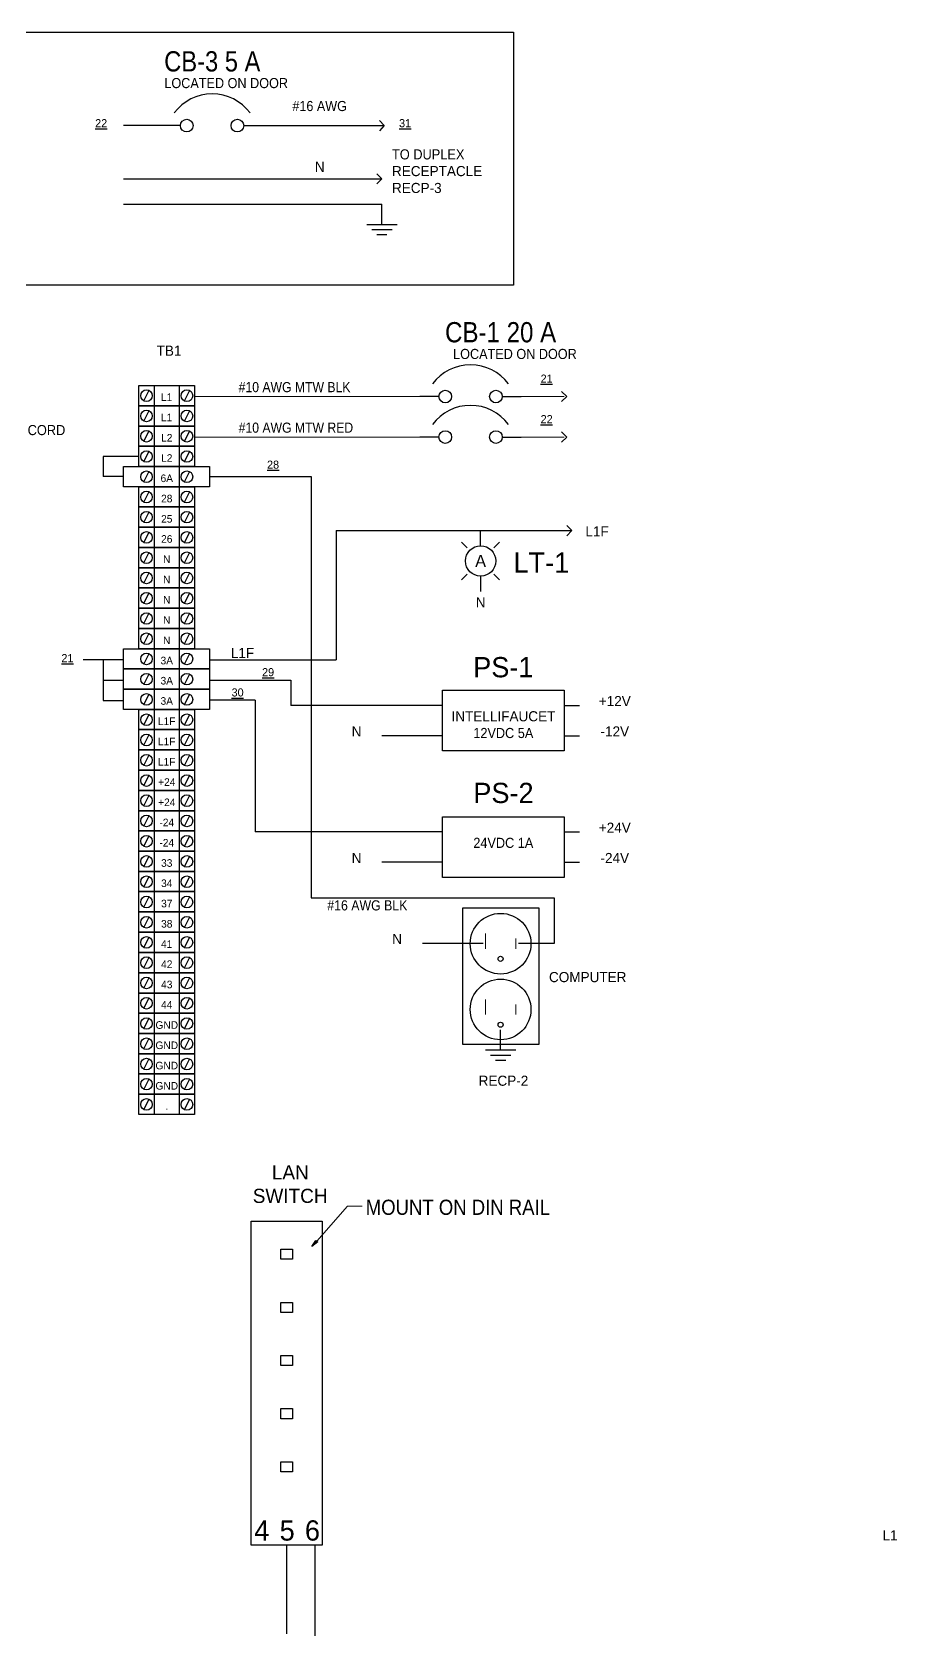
# Model space of a CAD drawing. Header units: inches. Extents: x 1 to 32.3, y 0.5 to 21.
# Drawn here: x 16.57 to 22.67, y 9.44 to 20.75 of the extents above; entities that cross this region are included whole.
import ezdxf
from ezdxf.enums import TextEntityAlignment as Align

# ---------------------------------------------------------------- set-up
doc = ezdxf.new("R2010")
doc.units = ezdxf.units.IN
doc.header["$MEASUREMENT"] = 0
doc.linetypes.add('HIDDEN', pattern=[0.075, 0.05, -0.025])
for name, color, linetype in [('COMP', 3, 'Continuous'), ('DASH', 3, 'HIDDEN'), ('DEVICE', 3, 'Continuous'), ('SLD-0', 7, 'Continuous'), ('TEXT', 4, 'Continuous'), ('WIRE', 1, 'Continuous'), ('WIRE_BIG', 1, 'Continuous')]:
    doc.layers.add(name, color=color, linetype=linetype)
doc.styles.add('SLDTEXTSTYLE0', font='TXT')
doc.styles.add('SLDTEXTSTYLE1', font='TXT', dxfattribs={"width": 0.928571})
doc.styles.add('SLDTEXTSTYLE11', font='TXT', dxfattribs={"width": 0.944444})
doc.styles.add('SLDTEXTSTYLE19', font='TXT', dxfattribs={"width": 0.9375})
doc.styles.add('SLDTEXTSTYLE25', font='TXT', dxfattribs={"width": 0.909091})
doc.styles.add('SLDTEXTSTYLE5', font='TXT', dxfattribs={"width": 0.888889})
doc.styles.add('SLDTEXTSTYLE57', font='TXT', dxfattribs={"width": 0.911765})
doc.styles.add('SLDTEXTSTYLE6', font='TXT', dxfattribs={"width": 0.9})
doc.styles.add('SLDTEXTSTYLE8', font='TXT', dxfattribs={"width": 0.933333})
doc.styles.add('SLDTEXTSTYLE9', font='TXT', dxfattribs={"width": 0.875})

# ---------------------------------------------------------------- blocks, each defined once
blk = doc.blocks.new('TIE')
at = {"layer": 'WIRE_BIG', "lineweight": 30}
blk.add_circle((0, 0), 0.0312, dxfattribs=at)
blk = doc.blocks.new('GND')
at = {"layer": 'WIRE_BIG'}
for p, q in [((0, -0.5), (0, 0)), ((-0.375, -0.5), (0.375, -0.5)), ((-0.25, -0.625), (0.25, -0.625)), ((-0.125, -0.75), (0.125, -0.75))]:
    blk.add_line(p, q, dxfattribs=at)
blk = doc.blocks.new('CIRBKR')
at = {"layer": 'COMP'}
for p, q in [((-0.812, 0), (-1, 0)), ((-0.188, 0), (0, 0))]:
    blk.add_line(p, q, dxfattribs=at)
for centre in [(-0.75, 0), (-0.25, 0)]:
    blk.add_circle(centre, 0.0625, dxfattribs=at)
blk.add_arc((-0.5, -0.156), 0.469, 36.8699, 143.1301, dxfattribs=at)
at = {"layer": 'COMP', "color": 3}
for tag in ['DESCRIPTL1', 'DESCRIPTL2', 'LABEL']:
    blk.add_attdef(tag, (0, 0), '', height=1, dxfattribs=at)
at = {"layer": 'COMP', "color": 3, "style": 'SLDTEXTSTYLE0'}
for tag, flags, p in [('DEVNAME_RO', 3, (-0.795, 0.714)), ('STOCKNUM', 1, (-0.708, -0.661))]:
    blk.add_attdef(tag, text='', height=0.1, dxfattribs=dict(at, flags=flags)).set_placement(p, align=Align.BOTTOM_LEFT)
blk = doc.blocks.new('INDLT')
at = {"layer": 'COMP'}
for p, q in [((-0.719, 0.219), (-0.812, 0.312)), ((-0.188, 0.312), (-0.281, 0.219)), ((-0.75, 0), (-1, 0)), ((-0.25, 0), (0, 0)), ((-0.719, -0.219), (-0.812, -0.312)), ((-0.188, -0.312), (-0.281, -0.219))]:
    blk.add_line(p, q, dxfattribs=at)
blk.add_circle((-0.5, 0), 0.25, dxfattribs=at)
at = {"layer": 'COMP', "color": 3}
for tag in ['DESCRIPTL1', 'DESCRIPTL2', 'LABEL']:
    blk.add_attdef(tag, (0, 0), '', height=1, dxfattribs=at)
at = {"layer": 'COMP', "color": 3, "style": 'SLDTEXTSTYLE0'}
for tag, flags, p in [('DEVNAME_RO', 3, (-0.691, 0.589)), ('STOCKNUM', 1, (-0.708, -0.661))]:
    blk.add_attdef(tag, text='', height=0.1, dxfattribs=dict(at, flags=flags)).set_placement(p, align=Align.BOTTOM_LEFT)
blk = doc.blocks.new('_U35')
at = {"layer": 'COMP'}
for p, q in [((-0.5, 0.4375), (0.5, 0.4375)), ((-0.5, -0.4375), (-0.5, 0.4375)), ((0.5, 0.4375), (0.5, -0.4375)), ((0.5, -0.4375), (-0.5, -0.4375))]:
    blk.add_line(p, q, dxfattribs=at)
blk = doc.blocks.new('_U36')
at = {"color": 7, "linetype": 'Continuous', "xscale": 0.2857142857142857, "yscale": 0.2857142857142857, "zscale": 0.2857142857142857}
for p in [(0, 5.25), (0, 3.9375), (0, 2.625), (0, 1.3125), (0, 0)]:
    blk.add_blockref('_U35', p, dxfattribs=at)
blk = doc.blocks.new('SW_NOTE_0')
at = {"layer": 'TEXT', "color": 0, "char_height": 0.0714, "attachment_point": 1}
for s, insert, style in [('TO DUPLEX', (0, 0.092), 'SLDTEXTSTYLE11'), ('RECEPTACLE', (0, -0.026), 'SLDTEXTSTYLE0'), ('RECP-3', (0, -0.145), 'SLDTEXTSTYLE0')]:
    blk.add_mtext(s, dxfattribs=dict(at, insert=insert, style=style))
blk = doc.blocks.new('SW_NOTE_3')
at = {"layer": 'TEXT', "color": 0, "attachment_point": 2}
for s, insert, char_height, style in [('INTELLIFAUCET', (0.458, 0.092), 0.07143, 'SLDTEXTSTYLE0'), ('12VDC 5A', (0.457, -0.026), 0.0714, 'SLDTEXTSTYLE19')]:
    blk.add_mtext(s, dxfattribs=dict(at, insert=insert, char_height=char_height, style=style))
blk = doc.blocks.new('SW_NOTE_5')
at = {"layer": 'TEXT', "color": 0, "char_height": 0.07143, "attachment_point": 1}
for s, insert, style in [("FED FROM 8'", (0, 0.092), 'SLDTEXTSTYLE25'), ('10AWG/4 POWER CORD', (0, -0.026), 'SLDTEXTSTYLE11')]:
    blk.add_mtext(s, dxfattribs=dict(at, insert=insert, style=style))
blk = doc.blocks.new('SW_NOTE_11')
at = {"layer": 'SLD-0', "color": 0, "char_height": 0.1, "attachment_point": 2, "style": 'SLDTEXTSTYLE0'}
for s, insert in [('LAN', (0.156, 0.129)), ('SWITCH', (0.155, -0.037))]:
    blk.add_mtext(s, dxfattribs=dict(at, insert=insert))

msp = doc.modelspace()

# ---------------------------------------------------------------- hatches: boundary and pattern name
at = {"layer": 'TEXT'}
msp.add_hatch(color=256, dxfattribs=at).paths.add_polyline_path([(18.571, 12.226), (18.584, 12.215), (18.543, 12.182)], flags=0)

# ---------------------------------------------------------------- linework, layer by layer
at = {"layer": 'COMP', "linetype": 'Continuous'}
for p, q in [((17.321, 18.257), (17.714, 18.257)), ((17.321, 18.114), (17.321, 18.257)), ((17.393, 18.221), (17.357, 18.15)), ((17.429, 18.257), (17.429, 18.114)), ((17.607, 18.257), (17.607, 18.114)), ((17.679, 18.221), (17.643, 18.15)), ((17.714, 18.257), (17.714, 18.114)), ((17.321, 18.114), (17.714, 18.114)), ((17.321, 17.971), (17.321, 18.114)), ((17.714, 18.114), (17.321, 18.114)), ((17.429, 18.114), (17.429, 17.971)), ((17.607, 18.114), (17.607, 17.971)), ((17.714, 18.114), (17.714, 17.971)), ((17.393, 18.079), (17.357, 18.007)), ((17.679, 18.079), (17.643, 18.007)), ((17.714, 17.971), (17.321, 17.971)), ((17.321, 17.971), (17.714, 17.971)), ((17.321, 17.829), (17.321, 17.971)), ((17.393, 17.936), (17.357, 17.864)), ((17.429, 17.971), (17.429, 17.829)), ((17.607, 17.971), (17.607, 17.829)), ((17.679, 17.936), (17.643, 17.864)), ((17.714, 17.971), (17.714, 17.829)), ((17.321, 17.829), (17.714, 17.829)), ((17.321, 17.686), (17.321, 17.829)), ((17.714, 17.829), (17.321, 17.829)), ((17.393, 17.793), (17.357, 17.721)), ((17.429, 17.829), (17.429, 17.686)), ((17.607, 17.829), (17.607, 17.686)), ((17.679, 17.793), (17.643, 17.721)), ((17.714, 17.829), (17.714, 17.686)), ((17.214, 17.686), (17.821, 17.686)), ((17.214, 17.543), (17.214, 17.686)), ((17.714, 17.686), (17.321, 17.686)), ((17.429, 17.686), (17.429, 17.543)), ((17.607, 17.686), (17.607, 17.543)), ((17.821, 17.686), (17.821, 17.543)), ((17.821, 17.543), (17.214, 17.543)), ((17.321, 17.543), (17.714, 17.543)), ((17.321, 17.4), (17.321, 17.543)), ((17.393, 17.65), (17.357, 17.579)), ((17.429, 17.543), (17.429, 17.4)), ((17.607, 17.543), (17.607, 17.4)), ((17.679, 17.65), (17.643, 17.579)), ((17.714, 17.543), (17.714, 17.4)), ((17.393, 17.507), (17.357, 17.436)), ((17.679, 17.507), (17.643, 17.436)), ((17.321, 17.4), (17.714, 17.4)), ((17.321, 17.257), (17.321, 17.4)), ((17.714, 17.4), (17.321, 17.4)), ((17.393, 17.364), (17.357, 17.293)), ((17.429, 17.4), (17.429, 17.257)), ((17.607, 17.4), (17.607, 17.257)), ((17.679, 17.364), (17.643, 17.293)), ((17.714, 17.4), (17.714, 17.257)), ((17.321, 17.257), (17.714, 17.257)), ((17.321, 17.114), (17.321, 17.257)), ((17.714, 17.257), (17.321, 17.257)), ((17.393, 17.221), (17.357, 17.15)), ((17.429, 17.257), (17.429, 17.114)), ((17.607, 17.257), (17.607, 17.114)), ((17.679, 17.221), (17.643, 17.15)), ((17.714, 17.257), (17.714, 17.114)), ((17.321, 17.114), (17.714, 17.114)), ((17.321, 16.971), (17.321, 17.114)), ((17.714, 17.114), (17.321, 17.114)), ((17.429, 17.114), (17.429, 16.971)), ((17.607, 17.114), (17.607, 16.971)), ((17.714, 17.114), (17.714, 16.971)), ((17.393, 17.079), (17.357, 17.007)), ((17.679, 17.079), (17.643, 17.007)), ((17.321, 16.971), (17.714, 16.971)), ((17.321, 16.829), (17.321, 16.971)), ((17.714, 16.971), (17.321, 16.971)), ((17.393, 16.936), (17.357, 16.864)), ((17.429, 16.971), (17.429, 16.829)), ((17.607, 16.971), (17.607, 16.829)), ((17.679, 16.936), (17.643, 16.864)), ((17.714, 16.971), (17.714, 16.829)), ((17.321, 16.829), (17.714, 16.829)), ((17.321, 16.686), (17.321, 16.829)), ((17.714, 16.829), (17.321, 16.829)), ((17.393, 16.793), (17.357, 16.721)), ((17.429, 16.829), (17.429, 16.686)), ((17.607, 16.829), (17.607, 16.686)), ((17.679, 16.793), (17.643, 16.721)), ((17.714, 16.829), (17.714, 16.686)), ((17.321, 16.686), (17.714, 16.686)), ((17.321, 16.543), (17.321, 16.686)), ((17.714, 16.686), (17.321, 16.686)), ((17.393, 16.65), (17.357, 16.579)), ((17.429, 16.686), (17.429, 16.543)), ((17.607, 16.686), (17.607, 16.543)), ((17.679, 16.65), (17.643, 16.579)), ((17.714, 16.686), (17.714, 16.543)), ((17.321, 16.543), (17.714, 16.543)), ((17.321, 16.4), (17.321, 16.543)), ((17.714, 16.543), (17.321, 16.543)), ((17.429, 16.543), (17.429, 16.4)), ((17.607, 16.543), (17.607, 16.4)), ((17.714, 16.543), (17.714, 16.4)), ((17.393, 16.507), (17.357, 16.436)), ((17.679, 16.507), (17.643, 16.436)), ((17.214, 16.4), (17.821, 16.4)), ((17.214, 16.257), (17.214, 16.4)), ((17.714, 16.4), (17.321, 16.4)), ((17.393, 16.364), (17.357, 16.293)), ((17.429, 16.4), (17.429, 16.257)), ((17.607, 16.4), (17.607, 16.257)), ((17.679, 16.364), (17.643, 16.293)), ((17.821, 16.4), (17.821, 16.257)), ((17.214, 16.257), (17.821, 16.257)), ((17.214, 16.114), (17.214, 16.257)), ((17.821, 16.257), (17.214, 16.257)), ((17.393, 16.221), (17.357, 16.15)), ((17.429, 16.257), (17.429, 16.114)), ((17.607, 16.257), (17.607, 16.114)), ((17.679, 16.221), (17.643, 16.15)), ((17.821, 16.257), (17.821, 16.114)), ((17.821, 16.114), (17.214, 16.114)), ((17.321, 15.686), (17.714, 15.686)), ((17.321, 15.543), (17.321, 15.686)), ((17.393, 15.65), (17.357, 15.579)), ((17.429, 15.686), (17.429, 15.543)), ((17.607, 15.686), (17.607, 15.543)), ((17.679, 15.65), (17.643, 15.579)), ((17.714, 15.686), (17.714, 15.543)), ((17.714, 15.543), (17.321, 15.543)), ((17.321, 15.543), (17.714, 15.543)), ((17.321, 15.4), (17.321, 15.543)), ((17.393, 15.507), (17.357, 15.436)), ((17.429, 15.543), (17.429, 15.4)), ((17.607, 15.543), (17.607, 15.4)), ((17.679, 15.507), (17.643, 15.436)), ((17.714, 15.543), (17.714, 15.4)), ((17.714, 15.4), (17.321, 15.4)), ((17.321, 15.257), (17.714, 15.257)), ((17.321, 15.114), (17.321, 15.257)), ((17.393, 15.221), (17.357, 15.15)), ((17.429, 15.257), (17.429, 15.114)), ((17.607, 15.257), (17.607, 15.114)), ((17.679, 15.221), (17.643, 15.15)), ((17.714, 15.257), (17.714, 15.114)), ((17.714, 15.114), (17.321, 15.114)), ((17.321, 14.971), (17.714, 14.971)), ((17.321, 14.829), (17.321, 14.971)), ((17.393, 14.936), (17.357, 14.864)), ((17.429, 14.971), (17.429, 14.829)), ((17.607, 14.971), (17.607, 14.829)), ((17.679, 14.936), (17.643, 14.864)), ((17.714, 14.971), (17.714, 14.829)), ((17.714, 14.829), (17.321, 14.829)), ((17.321, 14.829), (17.714, 14.829)), ((17.321, 14.686), (17.321, 14.829)), ((17.429, 14.829), (17.429, 14.686)), ((17.607, 14.829), (17.607, 14.686)), ((17.714, 14.829), (17.714, 14.686)), ((17.393, 14.793), (17.357, 14.721)), ((17.679, 14.793), (17.643, 14.721)), ((17.714, 14.686), (17.321, 14.686)), ((17.321, 14.686), (17.714, 14.686)), ((17.321, 14.543), (17.321, 14.686)), ((17.393, 14.65), (17.357, 14.579)), ((17.429, 14.686), (17.429, 14.543)), ((17.607, 14.686), (17.607, 14.543)), ((17.679, 14.65), (17.643, 14.579)), ((17.714, 14.686), (17.714, 14.543)), ((17.714, 14.543), (17.321, 14.543)), ((17.321, 14.543), (17.714, 14.543)), ((17.321, 14.4), (17.321, 14.543)), ((17.393, 14.507), (17.357, 14.436)), ((17.429, 14.543), (17.429, 14.4)), ((17.607, 14.543), (17.607, 14.4)), ((17.679, 14.507), (17.643, 14.436)), ((17.714, 14.543), (17.714, 14.4)), ((17.714, 14.4), (17.321, 14.4)), ((17.321, 14.4), (17.714, 14.4)), ((17.321, 14.257), (17.321, 14.4)), ((17.429, 14.4), (17.429, 14.257)), ((17.607, 14.4), (17.607, 14.257)), ((17.714, 14.4), (17.714, 14.257)), ((17.714, 14.257), (17.321, 14.257)), ((17.321, 14.257), (17.714, 14.257)), ((17.321, 14.114), (17.321, 14.257)), ((17.393, 14.364), (17.357, 14.293)), ((17.429, 14.257), (17.429, 14.114)), ((17.607, 14.257), (17.607, 14.114)), ((17.679, 14.364), (17.643, 14.293)), ((17.714, 14.257), (17.714, 14.114)), ((17.393, 14.221), (17.357, 14.15)), ((17.679, 14.221), (17.643, 14.15)), ((17.714, 14.114), (17.321, 14.114)), ((17.321, 14.114), (17.714, 14.114)), ((17.321, 13.971), (17.321, 14.114)), ((17.393, 14.079), (17.357, 14.007)), ((17.429, 14.114), (17.429, 13.971)), ((17.607, 14.114), (17.607, 13.971)), ((17.679, 14.079), (17.643, 14.007)), ((17.714, 14.114), (17.714, 13.971)), ((17.714, 13.971), (17.321, 13.971)), ((17.321, 13.971), (17.714, 13.971)), ((17.321, 13.829), (17.321, 13.971)), ((17.393, 13.936), (17.357, 13.864)), ((17.429, 13.971), (17.429, 13.829)), ((17.607, 13.971), (17.607, 13.829)), ((17.679, 13.936), (17.643, 13.864)), ((17.714, 13.971), (17.714, 13.829)), ((17.714, 13.829), (17.321, 13.829)), ((17.321, 13.829), (17.714, 13.829)), ((17.321, 13.686), (17.321, 13.829)), ((17.429, 13.829), (17.429, 13.686)), ((17.607, 13.829), (17.607, 13.686)), ((17.714, 13.829), (17.714, 13.686)), ((17.393, 13.793), (17.357, 13.721)), ((17.679, 13.793), (17.643, 13.721)), ((17.714, 13.686), (17.321, 13.686)), ((17.321, 13.686), (17.714, 13.686)), ((17.321, 13.543), (17.321, 13.686)), ((17.393, 13.65), (17.357, 13.579)), ((17.429, 13.686), (17.429, 13.543)), ((17.607, 13.686), (17.607, 13.543)), ((17.679, 13.65), (17.643, 13.579)), ((17.714, 13.686), (17.714, 13.543)), ((17.714, 13.543), (17.321, 13.543)), ((17.321, 13.543), (17.714, 13.543)), ((17.321, 13.4), (17.321, 13.543)), ((17.393, 13.507), (17.357, 13.436)), ((17.429, 13.543), (17.429, 13.4)), ((17.607, 13.543), (17.607, 13.4)), ((17.679, 13.507), (17.643, 13.436)), ((17.714, 13.543), (17.714, 13.4)), ((17.714, 13.4), (17.321, 13.4)), ((17.321, 13.4), (17.714, 13.4)), ((17.321, 13.257), (17.321, 13.4)), ((17.393, 13.364), (17.357, 13.293)), ((17.429, 13.4), (17.429, 13.257)), ((17.607, 13.4), (17.607, 13.257)), ((17.679, 13.364), (17.643, 13.293)), ((17.714, 13.4), (17.714, 13.257)), ((17.714, 13.257), (17.321, 13.257)), ((17.321, 13.257), (17.714, 13.257)), ((17.321, 13.114), (17.321, 13.257)), ((17.429, 13.257), (17.429, 13.114)), ((17.607, 13.257), (17.607, 13.114)), ((17.714, 13.257), (17.714, 13.114)), ((17.393, 13.221), (17.357, 13.15)), ((17.679, 13.221), (17.643, 13.15)), ((17.714, 13.114), (17.321, 13.114))]:
    msp.add_line(p, q, dxfattribs=at)
at = {"layer": 'COMP', "linetype": 'Continuous', "lineweight": 30}
for p, q in [((17.214, 16.114), (17.821, 16.114)), ((17.214, 15.971), (17.214, 16.114)), ((17.393, 16.079), (17.357, 16.007)), ((17.429, 16.114), (17.429, 15.971)), ((17.607, 16.114), (17.607, 15.971)), ((17.679, 16.079), (17.643, 16.007)), ((17.821, 16.114), (17.821, 15.971)), ((17.821, 15.971), (17.214, 15.971)), ((17.321, 15.971), (17.714, 15.971)), ((17.321, 15.829), (17.321, 15.971)), ((17.429, 15.971), (17.429, 15.829)), ((17.607, 15.971), (17.607, 15.829)), ((17.714, 15.971), (17.714, 15.829)), ((17.393, 15.936), (17.357, 15.864)), ((17.679, 15.936), (17.643, 15.864)), ((17.321, 15.829), (17.714, 15.829)), ((17.321, 15.686), (17.321, 15.829)), ((17.714, 15.829), (17.321, 15.829)), ((17.393, 15.793), (17.357, 15.721)), ((17.429, 15.829), (17.429, 15.686)), ((17.607, 15.829), (17.607, 15.686)), ((17.679, 15.793), (17.643, 15.721)), ((17.714, 15.829), (17.714, 15.686)), ((17.714, 15.686), (17.321, 15.686)), ((17.321, 15.4), (17.714, 15.4)), ((17.321, 15.257), (17.321, 15.4)), ((17.429, 15.4), (17.429, 15.257)), ((17.607, 15.4), (17.607, 15.257)), ((17.714, 15.4), (17.714, 15.257)), ((17.393, 15.364), (17.357, 15.293)), ((17.679, 15.364), (17.643, 15.293)), ((17.714, 15.257), (17.321, 15.257)), ((17.321, 15.114), (17.714, 15.114)), ((17.321, 14.971), (17.321, 15.114)), ((17.393, 15.079), (17.357, 15.007)), ((17.429, 15.114), (17.429, 14.971)), ((17.607, 15.114), (17.607, 14.971)), ((17.679, 15.079), (17.643, 15.007)), ((17.714, 15.114), (17.714, 14.971)), ((17.714, 14.971), (17.321, 14.971))]:
    msp.add_line(p, q, dxfattribs=at)
at = {"layer": 'COMP'}
for p, q in [((19.464, 16.107), (20.321, 16.107)), ((19.464, 15.679), (19.464, 16.107)), ((20.321, 16.107), (20.321, 15.679)), ((20.321, 16), (20.429, 16)), ((20.321, 15.786), (20.429, 15.786)), ((20.321, 15.679), (19.464, 15.679)), ((18.115, 12.361), (18.615, 12.361)), ((18.115, 10.075), (18.115, 12.361)), ((18.615, 12.361), (18.615, 10.075)), ((18.615, 10.075), (18.115, 10.075))]:
    msp.add_line(p, q, dxfattribs=at)
at = {"layer": 'COMP', "lineweight": 30}
for p, q in [((19.464, 15.214), (20.321, 15.214)), ((19.464, 14.786), (19.464, 15.214)), ((20.321, 15.214), (20.321, 14.786)), ((20.321, 15.107), (20.429, 15.107)), ((20.321, 14.893), (20.429, 14.893)), ((20.321, 14.786), (19.464, 14.786))]:
    msp.add_line(p, q, dxfattribs=at)
at = {"layer": 'COMP', "linetype": 'Continuous'}
for centre in [(17.376, 18.185), (17.661, 18.185), (17.376, 18.042), (17.661, 18.042), (17.376, 17.899), (17.661, 17.899), (17.376, 17.756), (17.661, 17.756), (17.376, 17.613), (17.661, 17.613), (17.376, 17.47), (17.661, 17.47), (17.376, 17.328), (17.661, 17.328), (17.376, 17.185), (17.661, 17.185), (17.376, 17.042), (17.661, 17.042), (17.376, 16.899), (17.661, 16.899), (17.376, 16.756), (17.661, 16.756), (17.376, 16.613), (17.661, 16.613), (17.376, 16.47), (17.661, 16.47), (17.376, 16.328), (17.661, 16.328), (17.376, 16.185), (17.661, 16.185), (17.376, 15.613), (17.661, 15.613), (17.376, 15.47), (17.661, 15.47), (17.376, 15.185), (17.661, 15.185), (17.376, 14.899), (17.661, 14.899), (17.376, 14.756), (17.661, 14.756), (17.376, 14.613), (17.661, 14.613), (17.376, 14.47), (17.661, 14.47), (17.376, 14.328), (17.661, 14.328), (17.376, 14.185), (17.661, 14.185), (17.376, 14.042), (17.661, 14.042), (17.376, 13.899), (17.661, 13.899), (17.376, 13.756), (17.661, 13.756), (17.376, 13.613), (17.661, 13.613), (17.376, 13.47), (17.661, 13.47), (17.376, 13.328), (17.661, 13.328), (17.376, 13.185), (17.661, 13.185)]:
    msp.add_circle(centre, 0.041, dxfattribs=at)
at = {"layer": 'COMP', "linetype": 'Continuous', "lineweight": 30}
for centre in [(17.376, 16.042), (17.661, 16.042), (17.376, 15.899), (17.661, 15.899), (17.376, 15.756), (17.661, 15.756), (17.376, 15.328), (17.661, 15.328), (17.376, 15.042), (17.661, 15.042)]:
    msp.add_circle(centre, 0.041, dxfattribs=at)
at = {"layer": 'DASH', "linetype": 'Continuous'}
for p, q in [((16.179, 20.75), (19.964, 20.75)), ((19.964, 20.75), (19.964, 18.964)), ((19.964, 18.964), (16.179, 18.964))]:
    msp.add_line(p, q, dxfattribs=at)
at = {"layer": 'DEVICE', "linetype": 'Continuous', "lineweight": 30}
for p, q in [((19.607, 14.571), (20.143, 14.571)), ((19.607, 13.607), (19.607, 14.571)), ((20.143, 14.571), (20.143, 13.607)), ((20.143, 13.607), (19.607, 13.607))]:
    msp.add_line(p, q, dxfattribs=at)
at = {"layer": 'TEXT', "linetype": 'Continuous', "lineweight": 0}
for p, q in [((18.577, 12.221), (18.793, 12.468)), ((18.793, 12.468), (18.896, 12.468))]:
    msp.add_line(p, q, dxfattribs=at)
at = {"layer": 'TEXT'}
for p, q in [((18.543, 12.182), (18.571, 12.226)), ((18.571, 12.226), (18.584, 12.215)), ((18.584, 12.215), (18.543, 12.182))]:
    msp.add_line(p, q, dxfattribs=at)
at = {"layer": 'WIRE', "linetype": 'Continuous'}
for p, q in [((17.214, 19.714), (19.036, 19.714)), ((17.214, 19.536), (19.036, 19.536)), ((17.071, 16.321), (17.071, 16.035)), ((17.071, 16.179), (17.214, 16.179)), ((17.821, 16.179), (18.393, 16.179)), ((18.393, 16.179), (18.393, 16)), ((17.071, 16.035), (17.214, 16.035))]:
    msp.add_line(p, q, dxfattribs=at)
at = {"layer": 'WIRE', "linetype": 'Continuous', "lineweight": 0}
for p, q in [((17.714, 18.179), (19.321, 18.179)), ((20, 18.179), (20.321, 18.179)), ((17.714, 17.893), (19.321, 17.893)), ((20, 17.893), (20.321, 17.893))]:
    msp.add_line(p, q, dxfattribs=at)
at = {"layer": 'WIRE', "linetype": 'Continuous', "lineweight": 30}
for p, q in [((17.321, 17.757), (17.071, 17.757)), ((17.071, 17.757), (17.071, 17.614)), ((17.214, 17.614), (17.071, 17.614)), ((17.821, 17.614), (18.536, 17.614)), ((18.536, 17.614), (18.536, 14.643)), ((18.143, 16.036), (17.824, 16.036)), ((18.143, 16.036), (18.143, 15.107)), ((18.536, 14.643), (20.25, 14.643)), ((20.25, 14.643), (20.25, 14.321)), ((20.25, 14.321), (20, 14.321))]:
    msp.add_line(p, q, dxfattribs=at)
at = {"layer": 'WIRE'}
for p, q in [((19.464, 16), (18.393, 16)), ((19.464, 15.786), (19.036, 15.786))]:
    msp.add_line(p, q, dxfattribs=at)
at = {"layer": 'WIRE', "lineweight": 30}
for p, q in [((19.464, 15.107), (18.143, 15.107)), ((19.464, 14.893), (19.036, 14.893)), ((19.75, 14.321), (19.321, 14.321))]:
    msp.add_line(p, q, dxfattribs=at)
at = {"layer": 'WIRE_BIG'}
for p, q in [((17.482, 20.09), (17.214, 20.09)), ((18.196, 20.09), (19.053, 20.09)), ((19.053, 20.09), (19.018, 20.126)), ((19.053, 20.09), (19.018, 20.054)), ((19.036, 19.714), (19, 19.75)), ((19.036, 19.714), (19, 19.679)), ((20.339, 18.179), (20.303, 18.214)), ((20.339, 18.179), (20.303, 18.143)), ((18.714, 17.233), (20.375, 17.233)), ((20.375, 17.233), (20.339, 17.269)), ((20.375, 17.233), (20.339, 17.197)), ((18.365, 9.45), (18.365, 10.075)), ((18.565, 9.435), (18.565, 10.075))]:
    msp.add_line(p, q, dxfattribs=at)
at = {"layer": 'WIRE_BIG', "lineweight": 30}
for q in [(20.303, 17.929), (20.303, 17.857)]:
    msp.add_line((20.339, 17.893), q, dxfattribs=at)
at = {"layer": 'WIRE_BIG', "linetype": 'Continuous'}
for p, q in [((18.714, 17.233), (18.714, 16.321)), ((17.214, 16.321), (16.929, 16.321)), ((17.821, 16.321), (18.714, 16.321))]:
    msp.add_line(p, q, dxfattribs=at)
at = {"layer": 'WIRE_BIG', "lineweight": 0}
for p, q in [((19.766, 14.283), (19.766, 14.39)), ((19.981, 14.283), (19.981, 14.355)), ((19.766, 13.819), (19.766, 13.926)), ((19.981, 13.819), (19.981, 13.89))]:
    msp.add_line(p, q, dxfattribs=at)
at = {"layer": 'WIRE_BIG'}
for centre in [(19.873, 14.319), (19.873, 13.855)]:
    msp.add_circle(centre, 0.214, dxfattribs=at)

# ---------------------------------------------------------------- block references
at = {"color": 7, "linetype": 'Continuous'}
for name, p, xscale, yscale, zscale in [('CIRBKR', (18.196, 20.09), 0.7142857142857142, 0.7142857142857142, 0.7142857142857142), ('GND', (19.036, 19.536), 0.2857142857142857, 0.2857142857142857, 0.2857142857142857), ('CIRBKR', (20.018, 18.179), 0.7142857142857142, 0.7142857142857142, 0.7142857142857142), ('CIRBKR', (20.018, 17.893), 0.7142857142857142, 0.7142857142857142, 0.7142857142857142), ('GND', (19.873, 13.712), 0.2857142857142857, 0.2857142857142857, 0.2857142857142857), ('_U36', (18.365, 10.628), 0.2857142857142857, 0.2857142857142857, 0.2857142857142857)]:
    msp.add_blockref(name, p, dxfattribs=dict(at, xscale=xscale, yscale=yscale, zscale=zscale))
for name, p, xscale, yscale, zscale, rotation in [('INDLT', (19.732, 17.233), 0.4285714285714285, 0.4285714285714285, 0.4285714285714285, 90), ('TIE', (19.873, 14.212), 0.5714285714285714, 0.5714285714285714, 0.5714285714285714, 89.99999999999997), ('TIE', (19.873, 13.747), 0.5714285714285714, 0.5714285714285714, 0.5714285714285714, 89.99999999999997)]:
    msp.add_blockref(name, p, dxfattribs=dict(at, xscale=xscale, yscale=yscale, zscale=zscale, rotation=rotation))
at = {"layer": 'SLD-0'}
msp.add_blockref('SW_NOTE_11', (18.234, 12.627), dxfattribs=at)
at = {"layer": 'TEXT'}
for name, p in [('SW_NOTE_0', (19.107, 19.831)), ('SW_NOTE_5', (15.756, 18.004)), ('SW_NOTE_3', (19.435, 15.867))]:
    msp.add_blockref(name, p, dxfattribs=at)

# ---------------------------------------------------------------- texts
at = {"layer": 'SLD-0', "char_height": 0.143, "attachment_point": 2, "style": 'SLDTEXTSTYLE0'}
for s, insert in [('4', (18.189, 10.251)), ('5', (18.368, 10.251)), ('6', (18.546, 10.251))]:
    msp.add_mtext(s, dxfattribs=dict(at, insert=insert))
at = {"layer": 'TEXT'}
for s, insert, char_height, attachment_point, style in [('CB-3 5 A', (17.84, 20.615), 0.1429, 2, 'SLDTEXTSTYLE9'), ('LOCATED ON DOOR', (17.938, 20.426), 0.07143, 2, 'SLDTEXTSTYLE8'), ('#16 AWG', (18.597, 20.264), 0.0714, 2, 'SLDTEXTSTYLE1'), ('\\L22', (17.014, 20.136), 0.0571, 1, 'SLDTEXTSTYLE0'), ('\\L31', (19.157, 20.136), 0.0571, 1, 'SLDTEXTSTYLE0'), ('N', (18.598, 19.835), 0.0714, 2, 'SLDTEXTSTYLE0'), ('CB-1 20 A', (19.873, 18.704), 0.1429, 2, 'SLDTEXTSTYLE5'), ('TB1', (17.535, 18.538), 0.0714, 2, 'SLDTEXTSTYLE0'), ('LOCATED ON DOOR', (19.974, 18.515), 0.07143, 2, 'SLDTEXTSTYLE8'), ('\\L21', (20.155, 18.334), 0.0571, 1, 'SLDTEXTSTYLE0'), ('#10 AWG MTW BLK', (18.026, 18.281), 0.07143, 1, 'SLDTEXTSTYLE6'), ('L1', (17.518, 18.201), 0.0536, 2, 'SLDTEXTSTYLE0'), ('L1', (17.518, 18.058), 0.0536, 2, 'SLDTEXTSTYLE0'), ('#10 AWG MTW RED', (18.026, 17.995), 0.07143, 1, 'SLDTEXTSTYLE6'), ('\\L22', (20.155, 18.048), 0.0571, 1, 'SLDTEXTSTYLE0'), ('L2', (17.519, 17.915), 0.0536, 2, 'SLDTEXTSTYLE0'), ('L2', (17.519, 17.772), 0.0536, 2, 'SLDTEXTSTYLE0'), ('\\L28', (18.226, 17.727), 0.0571, 1, 'SLDTEXTSTYLE0'), ('6A', (17.519, 17.629), 0.0536, 2, 'SLDTEXTSTYLE0'), ('28', (17.519, 17.486), 0.0536, 2, 'SLDTEXTSTYLE0'), ('25', (17.519, 17.343), 0.0536, 2, 'SLDTEXTSTYLE0'), ('26', (17.519, 17.201), 0.0536, 2, 'SLDTEXTSTYLE0'), ('L1F', (20.553, 17.263), 0.0714, 2, 'SLDTEXTSTYLE0'), ('N', (17.519, 17.058), 0.0536, 2, 'SLDTEXTSTYLE0'), ('A', (19.732, 17.062), 0.0857, 2, 'SLDTEXTSTYLE0'), ('LT-1', (20.16, 17.079), 0.1429, 2, 'SLDTEXTSTYLE0'), ('N', (17.519, 16.915), 0.0536, 2, 'SLDTEXTSTYLE0'), ('N', (17.519, 16.772), 0.0536, 2, 'SLDTEXTSTYLE0'), ('N', (19.732, 16.763), 0.0714, 2, 'SLDTEXTSTYLE0'), ('N', (17.519, 16.629), 0.0536, 2, 'SLDTEXTSTYLE0'), ('N', (17.519, 16.486), 0.0536, 2, 'SLDTEXTSTYLE0'), ('L1F', (18.053, 16.406), 0.0714, 2, 'SLDTEXTSTYLE0'), ('\\L21', (16.776, 16.362), 0.0571, 1, 'SLDTEXTSTYLE0'), ('3A', (17.519, 16.343), 0.0536, 2, 'SLDTEXTSTYLE0'), ('PS-1', (19.892, 16.341), 0.1429, 2, 'SLDTEXTSTYLE0'), ('3A', (17.519, 16.201), 0.0536, 2, 'SLDTEXTSTYLE0'), ('\\L29', (18.191, 16.263), 0.0571, 1, 'SLDTEXTSTYLE0'), ('\\L30', (17.976, 16.12), 0.0571, 1, 'SLDTEXTSTYLE0'), ('+12V', (20.678, 16.066), 0.0714, 2, 'SLDTEXTSTYLE0'), ('3A', (17.519, 16.058), 0.0536, 2, 'SLDTEXTSTYLE0'), ('L1F', (17.518, 15.915), 0.0536, 2, 'SLDTEXTSTYLE0'), ('N', (18.857, 15.852), 0.0714, 2, 'SLDTEXTSTYLE0'), ('-12V', (20.678, 15.852), 0.0714, 2, 'SLDTEXTSTYLE0'), ('L1F', (17.518, 15.772), 0.0536, 2, 'SLDTEXTSTYLE0'), ('L1F', (17.518, 15.629), 0.0536, 2, 'SLDTEXTSTYLE0'), ('+24', (17.519, 15.486), 0.0536, 2, 'SLDTEXTSTYLE0'), ('PS-2', (19.893, 15.454), 0.1429, 2, 'SLDTEXTSTYLE0'), ('+24', (17.519, 15.343), 0.0536, 2, 'SLDTEXTSTYLE0'), ('-24', (17.519, 15.201), 0.0536, 2, 'SLDTEXTSTYLE0'), ('+24V', (20.678, 15.173), 0.0714, 2, 'SLDTEXTSTYLE0'), ('-24', (17.519, 15.058), 0.0536, 2, 'SLDTEXTSTYLE0'), ('24VDC 1A', (19.892, 15.066), 0.0714, 2, 'SLDTEXTSTYLE19'), ('N', (18.857, 14.959), 0.0714, 2, 'SLDTEXTSTYLE0'), ('-24V', (20.678, 14.959), 0.0714, 2, 'SLDTEXTSTYLE0'), ('33', (17.519, 14.915), 0.0536, 2, 'SLDTEXTSTYLE0'), ('34', (17.519, 14.772), 0.0536, 2, 'SLDTEXTSTYLE0'), ('37', (17.519, 14.629), 0.0536, 2, 'SLDTEXTSTYLE0'), ('#16 AWG BLK', (18.651, 14.625), 0.07143, 1, 'SLDTEXTSTYLE25'), ('38', (17.519, 14.486), 0.0536, 2, 'SLDTEXTSTYLE0'), ('N', (19.143, 14.388), 0.0714, 2, 'SLDTEXTSTYLE0'), ('41', (17.518, 14.343), 0.0536, 2, 'SLDTEXTSTYLE0'), ('42', (17.519, 14.201), 0.0536, 2, 'SLDTEXTSTYLE0'), ('43', (17.519, 14.058), 0.0536, 2, 'SLDTEXTSTYLE0'), ('COMPUTER', (20.214, 14.119), 0.0714, 1, 'SLDTEXTSTYLE0'), ('44', (17.519, 13.915), 0.0536, 2, 'SLDTEXTSTYLE0'), ('GND', (17.519, 13.772), 0.0536, 2, 'SLDTEXTSTYLE0'), ('GND', (17.519, 13.629), 0.0536, 2, 'SLDTEXTSTYLE0'), ('GND', (17.519, 13.486), 0.0536, 2, 'SLDTEXTSTYLE0'), ('RECP-2', (19.893, 13.388), 0.0714, 2, 'SLDTEXTSTYLE0'), ('GND', (17.519, 13.343), 0.0536, 2, 'SLDTEXTSTYLE0'), ('.', (17.519, 13.201), 0.0536, 2, 'SLDTEXTSTYLE0'), ('MOUNT ON DIN RAIL', (18.922, 12.513), 0.10714, 1, 'SLDTEXTSTYLE57'), ('L1', (22.619, 10.181), 0.0714, 2, 'SLDTEXTSTYLE0')]:
    msp.add_mtext(s, dxfattribs=dict(at, insert=insert, char_height=char_height, attachment_point=attachment_point, style=style))

doc.saveas('drawing.dxf')
